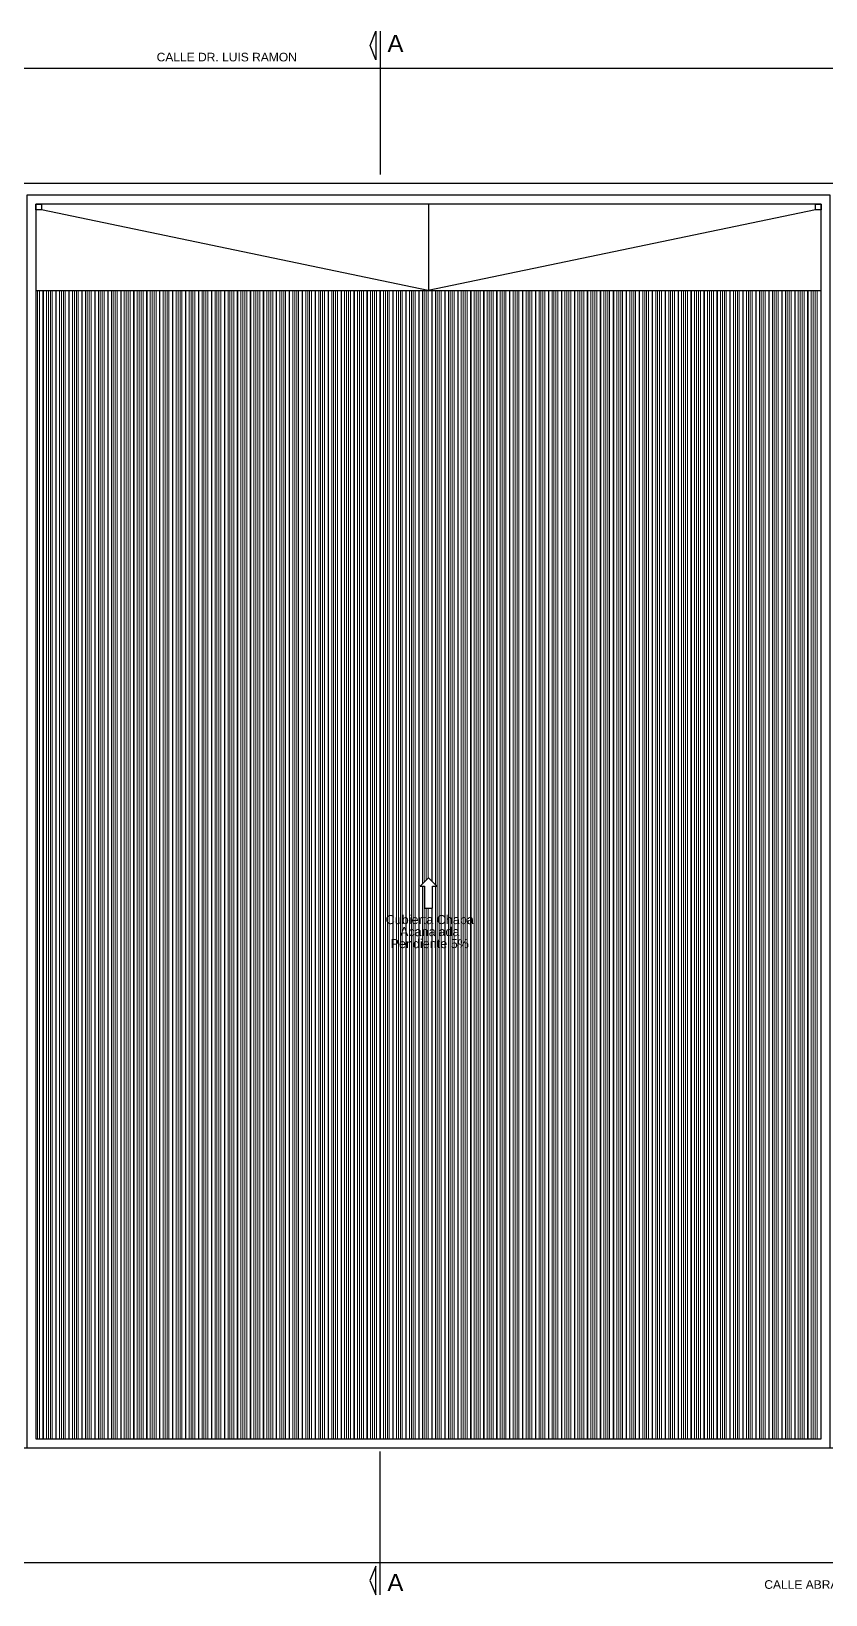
# Model space of a CAD drawing. Header units: inches. Extents: x -309 to 190, y -1585 to -1350.
# Drawn here: x -234.5 to -206.8, y -1584.5 to -1530 of the extents above; entities that cross this region are included whole.
import ezdxf
from ezdxf.enums import TextEntityAlignment as Align

# ---------------------------------------------------------------- set-up
doc = ezdxf.new("R2010")
doc.units = ezdxf.units.IN
doc.header["$MEASUREMENT"] = 0
doc.linetypes.add('CENTER2', pattern=[1.125, 0.75, -0.125, 0.125, -0.125])
doc.linetypes.add('HIDDEN', pattern=[0.375, 0.25, -0.125])
doc.layers.get('0').update_dxf_attribs({"color": 9, "linetype": 'CONTINUOUS'})
for name, color, linetype in [('01', 9, 'CONTINUOUS'), ('CARPI', 9, 'CONTINUOUS'), ('EQUIP', 9, 'CONTINUOUS'), ('lm', 9, 'HIDDEN'), ('PLUVIAL', 9, 'CONTINUOUS'), ('referencias', 9, 'CONTINUOUS'), ('REVOQUE', 9, 'CONTINUOUS'), ('TEXT-MUROS', 9, 'CONTINUOUS'), ('TEXTO', 9, 'CONTINUOUS'), ('TEXTVENT', 9, 'CONTINUOUS')]:
    doc.layers.add(name, color=color, linetype=linetype)
doc.styles.add('ARIAL', font='arial.ttf', dxfattribs={"height": 0.225})
doc.styles.get("Standard").update_dxf_attribs({"font": 'arial.ttf'})

msp = doc.modelspace()

# ---------------------------------------------------------------- linework, layer by layer
for points in [[(-207.112, -1536.223), (-220.622, -1539.038), (-234.112, -1536.223)], [(-220.612, -1536.023), (-220.612, -1539.038)], [(-234.312, -1539.038), (-206.912, -1539.038)]]:
    msp.add_lwpolyline(points)
at = {"layer": '01'}
msp.add_lwpolyline([(-262.532, -1535.288), (-206.102, -1535.288), (-206.102, -1536.288), (-204.544, -1536.288), (-204.242, -1535.288), (-184.192, -1541.352), (-184.192, -1561.218)], dxfattribs=at)
for points in [[(-234.622, -1579.408), (-206.602, -1579.408), (-206.602, -1535.713), (-234.622, -1535.713)], [(-234.312, -1579.098), (-206.912, -1579.098), (-206.912, -1536.023), (-234.312, -1536.023)], [(-207.112, -1536.023), (-206.912, -1536.023), (-206.912, -1536.223), (-207.112, -1536.223)]]:
    msp.add_lwpolyline(points, close=True, dxfattribs=at)
at = {"layer": 'CARPI'}
msp.add_lwpolyline([(-272.732, -1575.408, 0.414214), (-264.732, -1583.408), (-172.732, -1583.408, 0.414214), (-164.732, -1575.408), (-164.732, -1550.482, 0.330583), (-171.837, -1540.91), (-202.518, -1531.631, 0.073558), (-204.834, -1531.288), (-264.732, -1531.288, 0.414214), (-272.732, -1539.288)], format="xyb", close=True, dxfattribs=at)
at = {"layer": 'EQUIP'}
msp.add_lwpolyline([(-220.326, -1559.812), (-220.612, -1559.526), (-220.898, -1559.812), (-220.755, -1559.812), (-220.755, -1560.584), (-220.469, -1560.584), (-220.469, -1559.812)], close=True, dxfattribs=at)
at = {"layer": 'lm', "linetype": 'CENTER2'}
msp.add_line((-268.732, -1535.288), (-201.8, -1535.288), dxfattribs=at)
at = {"layer": 'PLUVIAL'}
msp.add_lwpolyline([(-234.312, -1536.023), (-234.112, -1536.023), (-234.112, -1536.223), (-234.312, -1536.223)], close=True, dxfattribs=at)
at = {"layer": 'referencias', "linetype": 'Continuous', "lineweight": 5}
for points in [[(-234.252, -1539.038), (-234.252, -1579.098)], [(-234.252, -1539.038), (-234.252, -1579.098)], [(-234.185, -1539.038), (-234.185, -1579.098)], [(-234.185, -1539.038), (-234.185, -1579.098)], [(-234.061, -1539.038), (-234.061, -1579.098)], [(-234.061, -1539.038), (-234.061, -1579.098)], [(-234.045, -1539.038), (-234.045, -1579.098)], [(-234.045, -1539.038), (-234.045, -1579.098)], [(-233.935, -1539.038), (-233.935, -1579.098)], [(-233.868, -1539.038), (-233.868, -1579.098)], [(-233.8, -1539.038), (-233.8, -1579.098)], [(-233.733, -1539.038), (-233.733, -1579.098)], [(-233.609, -1539.038), (-233.609, -1579.098)], [(-233.593, -1539.038), (-233.593, -1579.098)], [(-233.482, -1539.038), (-233.482, -1579.098)], [(-233.416, -1539.038), (-233.416, -1579.098)], [(-233.347, -1539.038), (-233.347, -1579.098)], [(-233.28, -1539.038), (-233.28, -1579.098)], [(-233.157, -1539.038), (-233.157, -1579.098)], [(-233.141, -1539.038), (-233.141, -1579.098)], [(-233.03, -1539.038), (-233.03, -1579.098)], [(-233.03, -1539.038), (-233.03, -1579.098)], [(-232.964, -1539.038), (-232.964, -1579.098)], [(-232.964, -1539.038), (-232.964, -1579.098)], [(-232.895, -1539.038), (-232.895, -1579.098)], [(-232.895, -1539.038), (-232.895, -1579.098)], [(-232.828, -1539.038), (-232.828, -1579.098)], [(-232.828, -1539.038), (-232.828, -1579.098)], [(-232.705, -1539.038), (-232.705, -1579.098)], [(-232.705, -1539.038), (-232.705, -1579.098)], [(-232.689, -1539.038), (-232.689, -1579.098)], [(-232.689, -1539.038), (-232.689, -1579.098)], [(-232.578, -1539.038), (-232.578, -1579.098)], [(-232.512, -1539.038), (-232.512, -1579.098)], [(-232.443, -1539.038), (-232.443, -1579.098)], [(-232.376, -1539.038), (-232.376, -1579.098)], [(-232.253, -1539.038), (-232.253, -1579.098)], [(-232.237, -1539.038), (-232.237, -1579.098)], [(-232.126, -1539.038), (-232.126, -1579.098)], [(-232.06, -1539.038), (-232.06, -1579.098)], [(-231.991, -1539.038), (-231.991, -1579.098)], [(-231.924, -1539.038), (-231.924, -1579.098)], [(-231.8, -1539.038), (-231.8, -1579.098)], [(-231.785, -1539.038), (-231.785, -1579.098)], [(-231.674, -1539.038), (-231.674, -1579.098)], [(-231.608, -1539.038), (-231.608, -1579.098)], [(-231.539, -1539.038), (-231.539, -1579.098)], [(-231.472, -1539.038), (-231.472, -1579.098)], [(-231.348, -1539.038), (-231.348, -1579.098)], [(-231.333, -1539.038), (-231.333, -1579.098)], [(-231.222, -1539.038), (-231.222, -1579.098)], [(-231.222, -1539.038), (-231.222, -1579.098)], [(-231.156, -1539.038), (-231.156, -1579.098)], [(-231.156, -1539.038), (-231.156, -1579.098)], [(-231.087, -1539.038), (-231.087, -1579.098)], [(-231.087, -1539.038), (-231.087, -1579.098)], [(-231.02, -1539.038), (-231.02, -1579.098)], [(-231.02, -1539.038), (-231.02, -1579.098)], [(-230.896, -1539.038), (-230.896, -1579.098)], [(-230.896, -1539.038), (-230.896, -1579.098)], [(-230.881, -1539.038), (-230.881, -1579.098)], [(-230.881, -1539.038), (-230.881, -1579.098)], [(-230.77, -1539.038), (-230.77, -1579.098)], [(-230.704, -1539.038), (-230.704, -1579.098)], [(-230.635, -1539.038), (-230.635, -1579.098)], [(-230.568, -1539.038), (-230.568, -1579.098)], [(-230.444, -1539.038), (-230.444, -1579.098)], [(-230.429, -1539.038), (-230.429, -1579.098)], [(-230.318, -1539.038), (-230.318, -1579.098)], [(-230.251, -1539.038), (-230.251, -1579.098)], [(-230.183, -1539.038), (-230.183, -1579.098)], [(-230.116, -1539.038), (-230.116, -1579.098)], [(-229.992, -1539.038), (-229.992, -1579.098)], [(-229.977, -1539.038), (-229.977, -1579.098)], [(-229.866, -1539.038), (-229.866, -1579.098)], [(-229.866, -1539.038), (-229.866, -1579.098)], [(-229.799, -1539.038), (-229.799, -1579.098)], [(-229.799, -1539.038), (-229.799, -1579.098)], [(-229.731, -1539.038), (-229.731, -1579.098)], [(-229.731, -1539.038), (-229.731, -1579.098)], [(-229.664, -1539.038), (-229.664, -1579.098)], [(-229.664, -1539.038), (-229.664, -1579.098)], [(-229.54, -1539.038), (-229.54, -1579.098)], [(-229.54, -1539.038), (-229.54, -1579.098)], [(-229.524, -1539.038), (-229.524, -1579.098)], [(-229.524, -1539.038), (-229.524, -1579.098)], [(-229.414, -1539.038), (-229.414, -1579.098)], [(-229.347, -1539.038), (-229.347, -1579.098)], [(-229.279, -1539.038), (-229.279, -1579.098)], [(-229.212, -1539.038), (-229.212, -1579.098)], [(-229.088, -1539.038), (-229.088, -1579.098)], [(-229.072, -1539.038), (-229.072, -1579.098)], [(-228.962, -1539.038), (-228.962, -1579.098)], [(-228.895, -1539.038), (-228.895, -1579.098)], [(-228.827, -1539.038), (-228.827, -1579.098)], [(-228.76, -1539.038), (-228.76, -1579.098)], [(-228.636, -1539.038), (-228.636, -1579.098)], [(-228.62, -1539.038), (-228.62, -1579.098)], [(-228.509, -1539.038), (-228.509, -1579.098)], [(-228.443, -1539.038), (-228.443, -1579.098)], [(-228.374, -1539.038), (-228.374, -1579.098)], [(-228.307, -1539.038), (-228.307, -1579.098)], [(-228.184, -1539.038), (-228.184, -1579.098)], [(-228.168, -1539.038), (-228.168, -1579.098)], [(-228.057, -1539.038), (-228.057, -1579.098)], [(-228.057, -1539.038), (-228.057, -1579.098)], [(-227.991, -1539.038), (-227.991, -1579.098)], [(-227.991, -1539.038), (-227.991, -1579.098)], [(-227.922, -1539.038), (-227.922, -1579.098)], [(-227.922, -1539.038), (-227.922, -1579.098)], [(-227.855, -1539.038), (-227.855, -1579.098)], [(-227.855, -1539.038), (-227.855, -1579.098)], [(-227.732, -1539.038), (-227.732, -1579.098)], [(-227.732, -1539.038), (-227.732, -1579.098)], [(-227.716, -1539.038), (-227.716, -1579.098)], [(-227.716, -1539.038), (-227.716, -1579.098)], [(-227.605, -1539.038), (-227.605, -1579.098)], [(-227.539, -1539.038), (-227.539, -1579.098)], [(-227.47, -1539.038), (-227.47, -1579.098)], [(-227.403, -1539.038), (-227.403, -1579.098)], [(-227.28, -1539.038), (-227.28, -1579.098)], [(-227.264, -1539.038), (-227.264, -1579.098)], [(-227.153, -1539.038), (-227.153, -1579.098)], [(-227.087, -1539.038), (-227.087, -1579.098)], [(-227.018, -1539.038), (-227.018, -1579.098)], [(-226.951, -1539.038), (-226.951, -1579.098)], [(-226.827, -1539.038), (-226.827, -1579.098)], [(-226.812, -1539.038), (-226.812, -1579.098)], [(-226.701, -1539.038), (-226.701, -1579.098)], [(-226.701, -1539.038), (-226.701, -1579.098)], [(-226.635, -1539.038), (-226.635, -1579.098)], [(-226.635, -1539.038), (-226.635, -1579.098)], [(-226.566, -1539.038), (-226.566, -1579.098)], [(-226.566, -1539.038), (-226.566, -1579.098)], [(-226.499, -1539.038), (-226.499, -1579.098)], [(-226.499, -1539.038), (-226.499, -1579.098)], [(-226.375, -1539.038), (-226.375, -1579.098)], [(-226.375, -1539.038), (-226.375, -1579.098)], [(-226.36, -1539.038), (-226.36, -1579.098)], [(-226.36, -1539.038), (-226.36, -1579.098)], [(-226.249, -1539.038), (-226.249, -1579.098)], [(-226.183, -1539.038), (-226.183, -1579.098)], [(-226.114, -1539.038), (-226.114, -1579.098)], [(-226.047, -1539.038), (-226.047, -1579.098)], [(-225.923, -1539.038), (-225.923, -1579.098)], [(-225.908, -1539.038), (-225.908, -1579.098)], [(-225.797, -1539.038), (-225.797, -1579.098)], [(-225.731, -1539.038), (-225.731, -1579.098)], [(-225.662, -1539.038), (-225.662, -1579.098)], [(-225.595, -1539.038), (-225.595, -1579.098)], [(-225.471, -1539.038), (-225.471, -1579.098)], [(-225.456, -1539.038), (-225.456, -1579.098)], [(-225.345, -1539.038), (-225.345, -1579.098)], [(-225.278, -1539.038), (-225.278, -1579.098)], [(-225.21, -1539.038), (-225.21, -1579.098)], [(-225.143, -1539.038), (-225.143, -1579.098)], [(-225.019, -1539.038), (-225.019, -1579.098)], [(-225.004, -1539.038), (-225.004, -1579.098)], [(-224.893, -1539.038), (-224.893, -1579.098)], [(-224.893, -1539.038), (-224.893, -1579.098)], [(-224.826, -1539.038), (-224.826, -1579.098)], [(-224.826, -1539.038), (-224.826, -1579.098)], [(-224.758, -1539.038), (-224.758, -1579.098)], [(-224.758, -1539.038), (-224.758, -1579.098)], [(-224.691, -1539.038), (-224.691, -1579.098)], [(-224.691, -1539.038), (-224.691, -1579.098)], [(-224.567, -1539.038), (-224.567, -1579.098)], [(-224.567, -1539.038), (-224.567, -1579.098)], [(-224.551, -1539.038), (-224.551, -1579.098)], [(-224.551, -1539.038), (-224.551, -1579.098)], [(-224.441, -1539.038), (-224.441, -1579.098)], [(-224.374, -1539.038), (-224.374, -1579.098)], [(-224.306, -1539.038), (-224.306, -1579.098)], [(-224.239, -1539.038), (-224.239, -1579.098)], [(-224.115, -1539.038), (-224.115, -1579.098)], [(-224.099, -1539.038), (-224.099, -1579.098)], [(-223.989, -1539.038), (-223.989, -1579.098)], [(-223.922, -1539.038), (-223.922, -1579.098)], [(-223.854, -1539.038), (-223.854, -1579.098)], [(-223.787, -1539.038), (-223.787, -1579.098)], [(-223.663, -1539.038), (-223.663, -1579.098)], [(-223.647, -1539.038), (-223.647, -1579.098)], [(-223.536, -1539.038), (-223.536, -1579.098)], [(-223.536, -1539.038), (-223.536, -1579.098)], [(-223.47, -1539.038), (-223.47, -1579.098)], [(-223.47, -1539.038), (-223.47, -1579.098)], [(-223.401, -1539.038), (-223.401, -1579.098)], [(-223.401, -1539.038), (-223.401, -1579.098)], [(-223.334, -1539.038), (-223.334, -1579.098)], [(-223.334, -1539.038), (-223.334, -1579.098)], [(-223.211, -1539.038), (-223.211, -1579.098)], [(-223.211, -1539.038), (-223.211, -1579.098)], [(-223.195, -1539.038), (-223.195, -1579.098)], [(-223.195, -1539.038), (-223.195, -1579.098)], [(-223.084, -1539.038), (-223.084, -1579.098)], [(-223.018, -1539.038), (-223.018, -1579.098)], [(-222.949, -1539.038), (-222.949, -1579.098)], [(-222.882, -1539.038), (-222.882, -1579.098)], [(-222.759, -1539.038), (-222.759, -1579.098)], [(-222.743, -1539.038), (-222.743, -1579.098)], [(-222.632, -1539.038), (-222.632, -1579.098)], [(-222.566, -1539.038), (-222.566, -1579.098)], [(-222.497, -1539.038), (-222.497, -1579.098)], [(-222.43, -1539.038), (-222.43, -1579.098)], [(-222.307, -1539.038), (-222.307, -1579.098)], [(-222.291, -1539.038), (-222.291, -1579.098)], [(-222.18, -1539.038), (-222.18, -1579.098)], [(-222.114, -1539.038), (-222.114, -1579.098)], [(-222.045, -1539.038), (-222.045, -1579.098)], [(-221.978, -1539.038), (-221.978, -1579.098)], [(-221.854, -1539.038), (-221.854, -1579.098)], [(-221.839, -1539.038), (-221.839, -1579.098)], [(-221.728, -1539.038), (-221.728, -1579.098)], [(-221.728, -1539.038), (-221.728, -1579.098)], [(-221.662, -1539.038), (-221.662, -1579.098)], [(-221.662, -1539.038), (-221.662, -1579.098)], [(-221.593, -1539.038), (-221.593, -1579.098)], [(-221.593, -1539.038), (-221.593, -1579.098)], [(-221.526, -1539.038), (-221.526, -1579.098)], [(-221.526, -1539.038), (-221.526, -1579.098)], [(-221.402, -1539.038), (-221.402, -1579.098)], [(-221.402, -1539.038), (-221.402, -1579.098)], [(-221.387, -1539.038), (-221.387, -1579.098)], [(-221.387, -1539.038), (-221.387, -1579.098)], [(-221.276, -1539.038), (-221.276, -1579.098)], [(-221.21, -1539.038), (-221.21, -1579.098)], [(-221.141, -1539.038), (-221.141, -1579.098)], [(-221.074, -1539.038), (-221.074, -1579.098)], [(-220.95, -1539.038), (-220.95, -1579.098)], [(-220.935, -1539.038), (-220.935, -1579.098)], [(-220.824, -1539.038), (-220.824, -1559.738)], [(-220.758, -1539.038), (-220.758, -1559.671)], [(-220.689, -1539.038), (-220.689, -1559.603)], [(-220.622, -1539.038), (-220.622, -1559.536)], [(-220.498, -1539.038), (-220.498, -1559.639)], [(-220.483, -1539.038), (-220.483, -1559.655)], [(-220.372, -1539.038), (-220.372, -1559.766)], [(-220.305, -1539.038), (-220.305, -1579.098)], [(-220.237, -1539.038), (-220.237, -1579.098)], [(-220.17, -1539.038), (-220.17, -1579.098)], [(-220.046, -1539.038), (-220.046, -1579.098)], [(-220.031, -1539.038), (-220.031, -1579.098)], [(-219.92, -1539.038), (-219.92, -1579.098)], [(-219.853, -1539.038), (-219.853, -1579.098)], [(-219.785, -1539.038), (-219.785, -1579.098)], [(-219.718, -1539.038), (-219.718, -1579.098)], [(-219.594, -1539.038), (-219.594, -1579.098)], [(-219.578, -1539.038), (-219.578, -1579.098)], [(-219.468, -1539.038), (-219.468, -1579.098)], [(-219.468, -1539.038), (-219.468, -1579.098)], [(-219.401, -1539.038), (-219.401, -1579.098)], [(-219.401, -1539.038), (-219.401, -1579.098)], [(-219.333, -1539.038), (-219.333, -1579.098)], [(-219.333, -1539.038), (-219.333, -1579.098)], [(-219.266, -1539.038), (-219.266, -1579.098)], [(-219.266, -1539.038), (-219.266, -1579.098)], [(-219.142, -1539.038), (-219.142, -1579.098)], [(-219.142, -1539.038), (-219.142, -1579.098)], [(-219.126, -1539.038), (-219.126, -1579.098)], [(-219.126, -1539.038), (-219.126, -1579.098)], [(-219.016, -1539.038), (-219.016, -1579.098)], [(-218.949, -1539.038), (-218.949, -1579.098)], [(-218.881, -1539.038), (-218.881, -1579.098)], [(-218.814, -1539.038), (-218.814, -1579.098)], [(-218.69, -1539.038), (-218.69, -1579.098)], [(-218.674, -1539.038), (-218.674, -1579.098)], [(-218.563, -1539.038), (-218.563, -1579.098)], [(-218.497, -1539.038), (-218.497, -1579.098)], [(-218.428, -1539.038), (-218.428, -1579.098)], [(-218.361, -1539.038), (-218.361, -1579.098)], [(-218.238, -1539.038), (-218.238, -1579.098)], [(-218.222, -1539.038), (-218.222, -1579.098)], [(-218.111, -1539.038), (-218.111, -1579.098)], [(-218.045, -1539.038), (-218.045, -1579.098)], [(-217.976, -1539.038), (-217.976, -1579.098)], [(-217.909, -1539.038), (-217.909, -1579.098)], [(-217.786, -1539.038), (-217.786, -1579.098)], [(-217.77, -1539.038), (-217.77, -1579.098)], [(-217.659, -1539.038), (-217.659, -1579.098)], [(-217.593, -1539.038), (-217.593, -1579.098)], [(-217.524, -1539.038), (-217.524, -1579.098)], [(-217.457, -1539.038), (-217.457, -1579.098)], [(-217.334, -1539.038), (-217.334, -1579.098)], [(-217.318, -1539.038), (-217.318, -1579.098)], [(-217.207, -1539.038), (-217.207, -1579.098)], [(-217.207, -1539.038), (-217.207, -1579.098)], [(-217.141, -1539.038), (-217.141, -1579.098)], [(-217.141, -1539.038), (-217.141, -1579.098)], [(-217.072, -1539.038), (-217.072, -1579.098)], [(-217.072, -1539.038), (-217.072, -1579.098)], [(-217.005, -1539.038), (-217.005, -1579.098)], [(-217.005, -1539.038), (-217.005, -1579.098)], [(-216.881, -1539.038), (-216.881, -1579.098)], [(-216.881, -1539.038), (-216.881, -1579.098)], [(-216.866, -1539.038), (-216.866, -1579.098)], [(-216.866, -1539.038), (-216.866, -1579.098)], [(-216.755, -1539.038), (-216.755, -1579.098)], [(-216.689, -1539.038), (-216.689, -1579.098)], [(-216.62, -1539.038), (-216.62, -1579.098)], [(-216.553, -1539.038), (-216.553, -1579.098)], [(-216.429, -1539.038), (-216.429, -1579.098)], [(-216.414, -1539.038), (-216.414, -1579.098)], [(-216.303, -1539.038), (-216.303, -1579.098)], [(-216.237, -1539.038), (-216.237, -1579.098)], [(-216.168, -1539.038), (-216.168, -1579.098)], [(-216.101, -1539.038), (-216.101, -1579.098)], [(-215.977, -1539.038), (-215.977, -1579.098)], [(-215.962, -1539.038), (-215.962, -1579.098)], [(-215.851, -1539.038), (-215.851, -1579.098)], [(-215.784, -1539.038), (-215.784, -1579.098)], [(-215.716, -1539.038), (-215.716, -1579.098)], [(-215.649, -1539.038), (-215.649, -1579.098)], [(-215.525, -1539.038), (-215.525, -1579.098)], [(-215.51, -1539.038), (-215.51, -1579.098)], [(-215.399, -1539.038), (-215.399, -1579.098)], [(-215.332, -1539.038), (-215.332, -1579.098)], [(-215.264, -1539.038), (-215.264, -1579.098)], [(-215.197, -1539.038), (-215.197, -1579.098)], [(-215.073, -1539.038), (-215.073, -1579.098)], [(-215.058, -1539.038), (-215.058, -1579.098)], [(-214.947, -1539.038), (-214.947, -1579.098)], [(-214.947, -1539.038), (-214.947, -1579.098)], [(-214.88, -1539.038), (-214.88, -1579.098)], [(-214.88, -1539.038), (-214.88, -1579.098)], [(-214.812, -1539.038), (-214.812, -1579.098)], [(-214.812, -1539.038), (-214.812, -1579.098)], [(-214.745, -1539.038), (-214.745, -1579.098)], [(-214.745, -1539.038), (-214.745, -1579.098)], [(-214.621, -1539.038), (-214.621, -1579.098)], [(-214.621, -1539.038), (-214.621, -1579.098)], [(-214.605, -1539.038), (-214.605, -1579.098)], [(-214.605, -1539.038), (-214.605, -1579.098)], [(-214.495, -1539.038), (-214.495, -1579.098)], [(-214.428, -1539.038), (-214.428, -1579.098)], [(-214.36, -1539.038), (-214.36, -1579.098)], [(-214.293, -1539.038), (-214.293, -1579.098)], [(-214.169, -1539.038), (-214.169, -1579.098)], [(-214.153, -1539.038), (-214.153, -1579.098)], [(-214.043, -1539.038), (-214.043, -1579.098)], [(-213.976, -1539.038), (-213.976, -1579.098)], [(-213.908, -1539.038), (-213.908, -1579.098)], [(-213.841, -1539.038), (-213.841, -1579.098)], [(-213.717, -1539.038), (-213.717, -1579.098)], [(-213.701, -1539.038), (-213.701, -1579.098)], [(-213.59, -1539.038), (-213.59, -1579.098)], [(-213.524, -1539.038), (-213.524, -1579.098)], [(-213.455, -1539.038), (-213.455, -1579.098)], [(-213.388, -1539.038), (-213.388, -1579.098)], [(-213.265, -1539.038), (-213.265, -1579.098)], [(-213.249, -1539.038), (-213.249, -1579.098)], [(-213.138, -1539.038), (-213.138, -1579.098)], [(-213.072, -1539.038), (-213.072, -1579.098)], [(-213.003, -1539.038), (-213.003, -1579.098)], [(-212.936, -1539.038), (-212.936, -1579.098)], [(-212.813, -1539.038), (-212.813, -1579.098)], [(-212.797, -1539.038), (-212.797, -1579.098)], [(-212.686, -1539.038), (-212.686, -1579.098)], [(-212.686, -1539.038), (-212.686, -1579.098)], [(-212.62, -1539.038), (-212.62, -1579.098)], [(-212.62, -1539.038), (-212.62, -1579.098)], [(-212.551, -1539.038), (-212.551, -1579.098)], [(-212.551, -1539.038), (-212.551, -1579.098)], [(-212.484, -1539.038), (-212.484, -1579.098)], [(-212.484, -1539.038), (-212.484, -1579.098)], [(-212.361, -1539.038), (-212.361, -1579.098)], [(-212.361, -1539.038), (-212.361, -1579.098)], [(-212.345, -1539.038), (-212.345, -1579.098)], [(-212.345, -1539.038), (-212.345, -1579.098)], [(-212.234, -1539.038), (-212.234, -1579.098)], [(-212.168, -1539.038), (-212.168, -1579.098)], [(-212.099, -1539.038), (-212.099, -1579.098)], [(-212.032, -1539.038), (-212.032, -1579.098)], [(-211.908, -1539.038), (-211.908, -1579.098)], [(-211.893, -1539.038), (-211.893, -1579.098)], [(-211.782, -1539.038), (-211.782, -1579.098)], [(-211.716, -1539.038), (-211.716, -1579.098)], [(-211.647, -1539.038), (-211.647, -1579.098)], [(-211.58, -1539.038), (-211.58, -1579.098)], [(-211.456, -1539.038), (-211.456, -1579.098)], [(-211.441, -1539.038), (-211.441, -1579.098)], [(-211.33, -1539.038), (-211.33, -1579.098)], [(-211.264, -1539.038), (-211.264, -1579.098)], [(-211.195, -1539.038), (-211.195, -1579.098)], [(-211.128, -1539.038), (-211.128, -1579.098)], [(-211.004, -1539.038), (-211.004, -1579.098)], [(-210.989, -1539.038), (-210.989, -1579.098)], [(-210.878, -1539.038), (-210.878, -1579.098)], [(-210.811, -1539.038), (-210.811, -1579.098)], [(-210.743, -1539.038), (-210.743, -1579.098)], [(-210.676, -1539.038), (-210.676, -1579.098)], [(-210.552, -1539.038), (-210.552, -1579.098)], [(-210.537, -1539.038), (-210.537, -1579.098)], [(-210.426, -1539.038), (-210.426, -1579.098)], [(-210.426, -1539.038), (-210.426, -1579.098)], [(-210.359, -1539.038), (-210.359, -1579.098)], [(-210.359, -1539.038), (-210.359, -1579.098)], [(-210.291, -1539.038), (-210.291, -1579.098)], [(-210.291, -1539.038), (-210.291, -1579.098)], [(-210.224, -1539.038), (-210.224, -1579.098)], [(-210.224, -1539.038), (-210.224, -1579.098)], [(-210.1, -1539.038), (-210.1, -1579.098)], [(-210.1, -1539.038), (-210.1, -1579.098)], [(-210.085, -1539.038), (-210.085, -1579.098)], [(-210.085, -1539.038), (-210.085, -1579.098)], [(-209.974, -1539.038), (-209.974, -1579.098)], [(-209.907, -1539.038), (-209.907, -1579.098)], [(-209.839, -1539.038), (-209.839, -1579.098)], [(-209.772, -1539.038), (-209.772, -1579.098)], [(-209.648, -1539.038), (-209.648, -1579.098)], [(-209.632, -1539.038), (-209.632, -1579.098)], [(-209.522, -1539.038), (-209.522, -1579.098)], [(-209.455, -1539.038), (-209.455, -1579.098)], [(-209.387, -1539.038), (-209.387, -1579.098)], [(-209.32, -1539.038), (-209.32, -1579.098)], [(-209.196, -1539.038), (-209.196, -1579.098)], [(-209.18, -1539.038), (-209.18, -1579.098)], [(-209.07, -1539.038), (-209.07, -1579.098)], [(-209.003, -1539.038), (-209.003, -1579.098)], [(-208.935, -1539.038), (-208.935, -1579.098)], [(-208.868, -1539.038), (-208.868, -1579.098)], [(-208.744, -1539.038), (-208.744, -1579.098)], [(-208.728, -1539.038), (-208.728, -1579.098)], [(-208.617, -1539.038), (-208.617, -1579.098)], [(-208.551, -1539.038), (-208.551, -1579.098)], [(-208.482, -1539.038), (-208.482, -1579.098)], [(-208.415, -1539.038), (-208.415, -1579.098)], [(-208.292, -1539.038), (-208.292, -1579.098)], [(-208.276, -1539.038), (-208.276, -1579.098)], [(-208.165, -1539.038), (-208.165, -1579.098)], [(-208.165, -1539.038), (-208.165, -1579.098)], [(-208.099, -1539.038), (-208.099, -1579.098)], [(-208.099, -1539.038), (-208.099, -1579.098)], [(-208.03, -1539.038), (-208.03, -1579.098)], [(-208.03, -1539.038), (-208.03, -1579.098)], [(-207.963, -1539.038), (-207.963, -1579.098)], [(-207.963, -1539.038), (-207.963, -1579.098)], [(-207.84, -1539.038), (-207.84, -1579.098)], [(-207.84, -1539.038), (-207.84, -1579.098)], [(-207.824, -1539.038), (-207.824, -1579.098)], [(-207.824, -1539.038), (-207.824, -1579.098)], [(-207.713, -1539.038), (-207.713, -1579.098)], [(-207.647, -1539.038), (-207.647, -1579.098)], [(-207.578, -1539.038), (-207.578, -1579.098)], [(-207.511, -1539.038), (-207.511, -1579.098)], [(-207.388, -1539.038), (-207.388, -1579.098)], [(-207.372, -1539.038), (-207.372, -1579.098)], [(-207.261, -1539.038), (-207.261, -1579.098)], [(-207.195, -1539.038), (-207.195, -1579.098)], [(-207.126, -1539.038), (-207.126, -1579.098)], [(-207.059, -1539.038), (-207.059, -1579.098)], [(-220.824, -1559.812), (-220.824, -1579.098)], [(-220.758, -1559.812), (-220.758, -1579.098)], [(-220.372, -1559.812), (-220.372, -1579.098)], [(-220.689, -1560.584), (-220.689, -1579.098)], [(-220.622, -1560.584), (-220.622, -1579.098)], [(-220.498, -1560.584), (-220.498, -1579.098)], [(-220.483, -1560.584), (-220.483, -1579.098)]]:
    msp.add_lwpolyline(points, dxfattribs=at)
at = {"layer": 'REVOQUE'}
msp.add_line((-266.443, -1579.408), (-199.369, -1579.408), dxfattribs=at)
at = {"layer": 'TEXT-MUROS'}
for points in [[(-222.452, -1529.992), (-222.452, -1530.992), (-222.652, -1530.492), (-222.452, -1529.992)], [(-222.302, -1529.992), (-222.302, -1534.992)], [(-222.303, -1584.536), (-222.303, -1579.536)], [(-222.453, -1584.536), (-222.453, -1583.536), (-222.653, -1584.036), (-222.453, -1584.536)]]:
    msp.add_lwpolyline(points, dxfattribs=at)

# ---------------------------------------------------------------- texts
at = {"layer": 'TEXT-MUROS', "style": 'ARIAL'}
for p in [(-221.764, -1530.719), (-221.766, -1584.409)]:
    msp.add_text('A', height=0.6, dxfattribs=at).set_placement(p, align=Align.CENTER)
at = {"layer": 'TEXTO', "insert": (-220.569, -1561.404), "char_height": 0.3145, "width": 5.43665, "attachment_point": 5, "line_spacing_factor": 0.8}
msp.add_mtext('Cubierta Chapa\\PAcanalada\\PPendiente 5%', dxfattribs=at)
at = {"layer": 'TEXTVENT', "char_height": 0.3, "width": 22.05514, "attachment_point": 1, "style": 'ARIAL'}
for s, insert in [('CALLE DR. LUIS RAMON', (-230.094, -1530.743)), ('CALLE ABRAHAM GOTLIP', (-208.899, -1584.03))]:
    msp.add_mtext(s, dxfattribs=dict(at, insert=insert))

doc.saveas('drawing.dxf')
